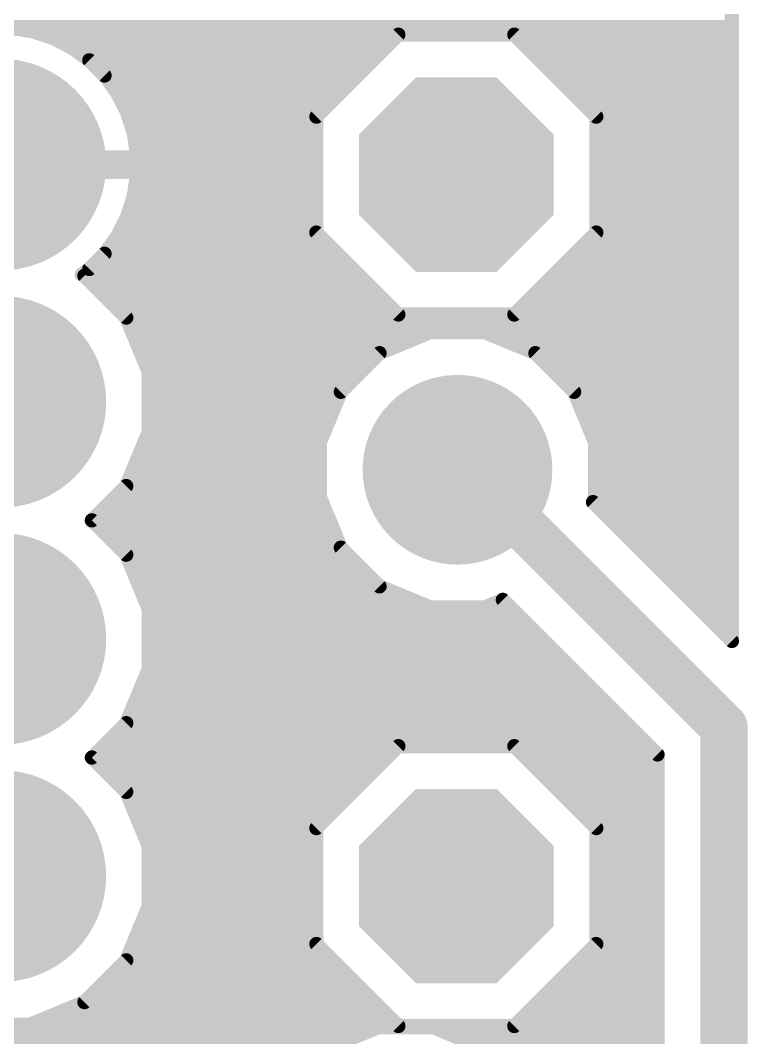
# Model space of a CAD drawing. Extents: x 1.5 to 61.1, y 27.7 to 80.1.
# Drawn here: x 8.97 to 16.76, y 45.26 to 56.16 of the extents above; entities that cross this region are included whole.
import ezdxf

# ---------------------------------------------------------------- set-up
doc = ezdxf.new("R2010")
doc.units = 0
for name, color, linetype in [('1', 12, 'CONTINUOUS'), ('17', 110, 'CONTINUOUS'), ('18', 110, 'CONTINUOUS')]:
    doc.layers.add(name, color=color, linetype=linetype)

# ---------------------------------------------------------------- blocks, each defined once
blk = doc.blocks.new('OCTAGONP')
at = {"const_width": 0.5}
blk.add_lwpolyline([(-0.25, -0.1036), (-0.25, 0.1036), (-0.1036, 0.25), (0.1036, 0.25), (0.25, 0.1036), (0.25, -0.1036), (0.1036, -0.25), (-0.1036, -0.25), (-0.25, -0.1036), (-0.25, 0.1036)], dxfattribs=at)
blk = doc.blocks.new('LONGP100')
at = {"const_width": 1}
blk.add_lwpolyline([(-0.5, 0), (0.5, 0)], dxfattribs=at)
at = {"const_width": 0.5}
for points in [[(-0.5, 0.25, 1), (-0.5, -0.25)], [(0.5, -0.25, 1), (0.5, 0.25)]]:
    blk.add_lwpolyline(points, format="xyb", dxfattribs=at)
blk = doc.blocks.new('ROUNDV')
at = {"const_width": 0.5}
blk.add_lwpolyline([(0, -0.25, 1), (0, 0.25, 1), (0, -0.25)], format="xyb", dxfattribs=at)

msp = doc.modelspace()

# ---------------------------------------------------------------- linework, layer by layer
at = {"layer": '1'}
for points, const_width in [([(16.5895, 64.0518), (16.5895, 49.5084)], 0.1524), ([(2.5984, 56.0832), (16.5895, 56.0832)], 0.1524), ([(9.0981, 56.0391), (8.8703, 56.0752)], 0.1524), ([(9.3174, 55.9679), (9.0981, 56.0391)], 0.1524), ([(9.5229, 55.8632), (9.3174, 55.9679)], 0.1524), ([(9.3902, 55.9308), (12.9474, 55.9308)], 0.1524), ([(13.0186, 56.0019), (12.1407, 55.1241)], 0.1524), ([(14.26, 56.0019), (13.0186, 56.0019)], 0.1524), ([(15.1379, 55.1241), (14.26, 56.0019)], 0.1524), ([(14.3311, 55.9308), (16.5895, 55.9308)], 0.1524), ([(9.7095, 55.7276), (9.5229, 55.8632)], 0.1524), ([(9.6396, 55.7784), (12.795, 55.7784)], 0.1524), ([(9.8726, 55.5645), (9.7095, 55.7276)], 0.1524), ([(14.4835, 55.7784), (16.5895, 55.7784)], 0.1524), ([(9.8111, 55.626), (12.6426, 55.626)], 0.1524), ([(14.6359, 55.626), (16.5895, 55.626)], 0.1524), ([(10.0082, 55.3779), (9.8726, 55.5645)], 0.1524), ([(9.9386, 55.4736), (12.4902, 55.4736)], 0.1524), ([(14.7883, 55.4736), (16.5895, 55.4736)], 0.1524), ([(10.1128, 55.1724), (10.0082, 55.3779)], 0.1524), ([(10.0371, 55.3212), (12.3378, 55.3212)], 0.1524), ([(14.9407, 55.3212), (16.5895, 55.3212)], 0.1524), ([(10.1841, 54.9531), (10.1128, 55.1724)], 0.1524), ([(10.114, 55.1688), (12.1854, 55.1688)], 0.1524), ([(15.0931, 55.1688), (16.5895, 55.1688)], 0.1524), ([(12.1407, 55.1241), (12.1407, 53.8826)], 0.1524), ([(15.1379, 53.8826), (15.1379, 55.1241)], 0.1524), ([(10.1636, 55.0164), (12.1407, 55.0164)], 0.1524), ([(10.2202, 54.7253), (10.1841, 54.9531)], 0.1524), ([(15.1379, 55.0164), (16.5895, 55.0164)], 0.1524), ([(10.1982, 54.864), (12.1407, 54.864)], 0.1524), ([(15.1379, 54.864), (16.5895, 54.864)], 0.1524), ([(7.6962, 54.6862), (10.2202, 54.6862)], 0.1524), ([(10.2202, 54.6862), (10.2202, 54.7253)], 0.1524), ([(10.2202, 54.7116), (12.1407, 54.7116)], 0.1524), ([(15.1379, 54.7116), (16.5895, 54.7116)], 0.1524), ([(7.6962, 54.5592), (12.1407, 54.5592)], 0.1524), ([(10.2202, 54.5338), (7.6962, 54.5338)], 0.1524), ([(10.2202, 54.4947), (10.2202, 54.5338)], 0.1524), ([(15.1379, 54.5592), (16.5895, 54.5592)], 0.1524), ([(10.1841, 54.2669), (10.2202, 54.4947)], 0.1524), ([(10.2063, 54.4068), (12.1407, 54.4068)], 0.1524), ([(15.1379, 54.4068), (16.5895, 54.4068)], 0.1524), ([(10.1128, 54.0476), (10.1841, 54.2669)], 0.1524), ([(10.1801, 54.2544), (12.1407, 54.2544)], 0.1524), ([(15.1379, 54.2544), (16.5895, 54.2544)], 0.1524), ([(10.1305, 54.102), (12.1407, 54.102)], 0.1524), ([(15.1379, 54.102), (16.5895, 54.102)], 0.1524), ([(10.0082, 53.8421), (10.1128, 54.0476)], 0.1524), ([(10.0629, 53.9496), (12.1407, 53.9496)], 0.1524), ([(12.1407, 53.8826), (13.0186, 53.0047)], 0.1524), ([(14.26, 53.0047), (15.1379, 53.8826)], 0.1524), ([(15.1379, 53.9496), (16.5895, 53.9496)], 0.1524), ([(9.8726, 53.6555), (10.0082, 53.8421)], 0.1524), ([(9.9756, 53.7972), (12.2261, 53.7972)], 0.1524), ([(15.0525, 53.7972), (16.5895, 53.7972)], 0.1524), ([(9.7095, 53.4924), (9.8726, 53.6555)], 0.1524), ([(9.8619, 53.6448), (12.3785, 53.6448)], 0.1524), ([(14.9001, 53.6448), (16.5895, 53.6448)], 0.1524), ([(9.6268, 53.4323), (9.7095, 53.4924)], 0.1524), ([(9.6569, 53.4198), (9.6268, 53.4323)], 0.1524), ([(9.7095, 53.4924), (12.5309, 53.4924)], 0.1524), ([(14.7477, 53.4924), (16.5895, 53.4924)], 0.1524), ([(10.1048, 52.9719), (9.6569, 53.4198)], 0.1524), ([(9.7367, 53.34), (12.6833, 53.34)], 0.1524), ([(14.5953, 53.34), (16.5895, 53.34)], 0.1524), ([(9.8891, 53.1876), (12.8357, 53.1876)], 0.1524), ([(14.4429, 53.1876), (16.5895, 53.1876)], 0.1524), ([(10.0415, 53.0352), (12.9881, 53.0352)], 0.1524), ([(13.0186, 53.0047), (14.26, 53.0047)], 0.1524), ([(14.2905, 53.0352), (16.5895, 53.0352)], 0.1524), ([(10.3472, 52.3867), (10.1048, 52.9719)], 0.1524), ([(10.1417, 52.8828), (16.5895, 52.8828)], 0.1524), ([(13.3584, 52.8152), (12.817, 52.591)], 0.1524), ([(13.9445, 52.8152), (13.3584, 52.8152)], 0.1524), ([(14.486, 52.591), (13.9445, 52.8152)], 0.1524), ([(10.2048, 52.7304), (13.1536, 52.7304)], 0.1524), ([(14.1493, 52.7304), (16.5895, 52.7304)], 0.1524), ([(10.268, 52.578), (12.804, 52.578)], 0.1524), ([(12.817, 52.591), (12.4026, 52.1765)], 0.1524), ([(14.9004, 52.1765), (14.486, 52.591)], 0.1524), ([(14.4989, 52.578), (16.5895, 52.578)], 0.1524), ([(10.3311, 52.4256), (12.6516, 52.4256)], 0.1524), ([(10.3472, 51.7533), (10.3472, 52.3867)], 0.1524), ([(14.6513, 52.4256), (16.5895, 52.4256)], 0.1524), ([(10.3472, 52.2732), (12.4992, 52.2732)], 0.1524), ([(14.8037, 52.2732), (16.5895, 52.2732)], 0.1524), ([(10.3472, 52.1208), (12.3795, 52.1208)], 0.1524), ([(12.4026, 52.1765), (12.1783, 51.6351)], 0.1524), ([(15.1247, 51.6351), (14.9004, 52.1765)], 0.1524), ([(14.9235, 52.1208), (16.5895, 52.1208)], 0.1524), ([(10.3472, 51.9684), (12.3164, 51.9684)], 0.1524), ([(14.9866, 51.9684), (16.5895, 51.9684)], 0.1524), ([(10.3472, 51.816), (12.2532, 51.816)], 0.1524), ([(15.0497, 51.816), (16.5895, 51.816)], 0.1524), ([(10.1048, 51.1681), (10.3472, 51.7533)], 0.1524), ([(10.31, 51.6636), (12.1901, 51.6636)], 0.1524), ([(12.1783, 51.6351), (12.1783, 51.049)], 0.1524), ([(15.1129, 51.6636), (16.5895, 51.6636)], 0.1524), ([(15.1247, 51.049), (15.1247, 51.6351)], 0.1524), ([(10.2469, 51.5112), (12.1783, 51.5112)], 0.1524), ([(13.8133, 51.342), (13.6515, 51.342)], 0.508), ([(13.8781, 51.2773), (13.8133, 51.342)], 0.508), ([(15.1247, 51.5112), (16.5895, 51.5112)], 0.1524), ([(10.1838, 51.3588), (12.1783, 51.3588)], 0.1524), ([(13.8781, 51.2141), (13.8781, 51.2773)], 0.508), ([(16.5044, 48.5877), (13.8781, 51.2141)], 0.508), ([(15.1247, 51.3588), (16.5895, 51.3588)], 0.1524), ([(9.7367, 50.8), (10.1048, 51.1681)], 0.1524), ([(10.1207, 51.2064), (12.1783, 51.2064)], 0.1524), ([(15.1247, 51.2064), (16.5895, 51.2064)], 0.1524), ([(9.9907, 51.054), (12.1783, 51.054)], 0.1524), ([(12.1783, 51.049), (12.4026, 50.5075)], 0.1524), ([(15.1025, 50.9954), (15.1247, 51.049)], 0.1524), ([(15.1247, 51.054), (16.5895, 51.054)], 0.1524), ([(16.5895, 49.5084), (15.1025, 50.9954)], 0.1524), ([(9.8383, 50.9016), (12.2393, 50.9016)], 0.1524), ([(15.1963, 50.9016), (16.5895, 50.9016)], 0.1524), ([(10.1048, 50.4319), (9.7367, 50.8)], 0.1524), ([(9.7875, 50.7492), (12.3025, 50.7492)], 0.1524), ([(15.3487, 50.7492), (16.5895, 50.7492)], 0.1524), ([(9.9399, 50.5968), (12.3656, 50.5968)], 0.1524), ([(15.5011, 50.5968), (16.5895, 50.5968)], 0.1524), ([(12.4026, 50.5075), (12.817, 50.0931)], 0.1524), ([(10.0923, 50.4444), (12.4657, 50.4444)], 0.1524), ([(10.3472, 49.8467), (10.1048, 50.4319)], 0.1524), ([(15.6535, 50.4444), (16.5895, 50.4444)], 0.1524), ([(10.1628, 50.292), (12.6181, 50.292)], 0.1524), ([(15.8059, 50.292), (16.5895, 50.292)], 0.1524), ([(10.2259, 50.1396), (12.7705, 50.1396)], 0.1524), ([(12.817, 50.0931), (13.3584, 49.8688)], 0.1524), ([(15.9583, 50.1396), (16.5895, 50.1396)], 0.1524), ([(10.289, 49.9872), (13.0727, 49.9872)], 0.1524), ([(13.9445, 49.8688), (14.1375, 49.9488)], 0.1524), ([(14.1375, 49.9488), (15.7932, 48.2931)], 0.1524), ([(16.1107, 49.9872), (16.5895, 49.9872)], 0.1524), ([(10.3472, 49.2133), (10.3472, 49.8467)], 0.1524), ([(10.3472, 49.8348), (14.2515, 49.8348)], 0.1524), ([(13.3584, 49.8688), (13.9445, 49.8688)], 0.1524), ([(16.2631, 49.8348), (16.5895, 49.8348)], 0.1524), ([(10.3472, 49.6824), (14.4039, 49.6824)], 0.1524), ([(16.4155, 49.6824), (16.5895, 49.6824)], 0.1524), ([(10.3472, 49.53), (14.5563, 49.53)], 0.1524), ([(16.5679, 49.53), (16.5895, 49.53)], 0.1524), ([(10.3472, 49.3776), (14.7087, 49.3776)], 0.1524), ([(10.1048, 48.6281), (10.3472, 49.2133)], 0.1524), ([(10.3472, 49.2252), (14.8611, 49.2252)], 0.1524), ([(10.289, 49.0728), (15.0135, 49.0728)], 0.1524), ([(10.2259, 48.9204), (15.1659, 48.9204)], 0.1524), ([(10.1628, 48.768), (15.3183, 48.768)], 0.1524), ([(16.5044, 42.8304), (16.5044, 48.5877)], 0.508), ([(9.7367, 48.26), (10.1048, 48.6281)], 0.1524), ([(10.0923, 48.6156), (15.4707, 48.6156)], 0.1524), ([(9.9399, 48.4632), (15.6231, 48.4632)], 0.1524), ([(9.7875, 48.3108), (12.9474, 48.3108)], 0.1524), ([(13.0186, 48.3819), (12.1407, 47.5041)], 0.1524), ([(14.26, 48.3819), (13.0186, 48.3819)], 0.1524), ([(15.1379, 47.5041), (14.26, 48.3819)], 0.1524), ([(14.3311, 48.3108), (15.7755, 48.3108)], 0.1524), ([(10.1048, 47.8919), (9.7367, 48.26)], 0.1524), ([(15.7932, 48.2931), (15.7932, 42.6889)], 0.1524), ([(9.8383, 48.1584), (12.795, 48.1584)], 0.1524), ([(14.4835, 48.1584), (15.7932, 48.1584)], 0.1524), ([(9.9907, 48.006), (12.6426, 48.006)], 0.1524), ([(14.6359, 48.006), (15.7932, 48.006)], 0.1524), ([(10.3472, 47.3067), (10.1048, 47.8919)], 0.1524), ([(10.1207, 47.8536), (12.4902, 47.8536)], 0.1524), ([(14.7883, 47.8536), (15.7932, 47.8536)], 0.1524), ([(10.1838, 47.7012), (12.3378, 47.7012)], 0.1524), ([(14.9407, 47.7012), (15.7932, 47.7012)], 0.1524), ([(10.2469, 47.5488), (12.1854, 47.5488)], 0.1524), ([(15.0931, 47.5488), (15.7932, 47.5488)], 0.1524), ([(12.1407, 47.5041), (12.1407, 46.2626)], 0.1524), ([(15.1379, 46.2626), (15.1379, 47.5041)], 0.1524), ([(10.31, 47.3964), (12.1407, 47.3964)], 0.1524), ([(15.1379, 47.3964), (15.7932, 47.3964)], 0.1524), ([(10.3472, 46.6733), (10.3472, 47.3067)], 0.1524), ([(10.3472, 47.244), (12.1407, 47.244)], 0.1524), ([(15.1379, 47.244), (15.7932, 47.244)], 0.1524), ([(10.3472, 47.0916), (12.1407, 47.0916)], 0.1524), ([(15.1379, 47.0916), (15.7932, 47.0916)], 0.1524), ([(10.3472, 46.9392), (12.1407, 46.9392)], 0.1524), ([(15.1379, 46.9392), (15.7932, 46.9392)], 0.1524), ([(10.3472, 46.7868), (12.1407, 46.7868)], 0.1524), ([(15.1379, 46.7868), (15.7932, 46.7868)], 0.1524), ([(10.1048, 46.0881), (10.3472, 46.6733)], 0.1524), ([(10.3311, 46.6344), (12.1407, 46.6344)], 0.1524), ([(15.1379, 46.6344), (15.7932, 46.6344)], 0.1524), ([(10.268, 46.482), (12.1407, 46.482)], 0.1524), ([(15.1379, 46.482), (15.7932, 46.482)], 0.1524), ([(10.2048, 46.3296), (12.1407, 46.3296)], 0.1524), ([(12.1407, 46.2626), (13.0186, 45.3847)], 0.1524), ([(14.26, 45.3847), (15.1379, 46.2626)], 0.1524), ([(15.1379, 46.3296), (15.7932, 46.3296)], 0.1524), ([(10.1417, 46.1772), (12.2261, 46.1772)], 0.1524), ([(15.0525, 46.1772), (15.7932, 46.1772)], 0.1524), ([(9.6569, 45.6402), (10.1048, 46.0881)], 0.1524), ([(10.0415, 46.0248), (12.3785, 46.0248)], 0.1524), ([(14.9001, 46.0248), (15.7932, 46.0248)], 0.1524), ([(9.8891, 45.8724), (12.5309, 45.8724)], 0.1524), ([(14.7477, 45.8724), (15.7932, 45.8724)], 0.1524), ([(9.7367, 45.72), (12.6833, 45.72)], 0.1524), ([(14.5953, 45.72), (15.7932, 45.72)], 0.1524), ([(9.0717, 45.3978), (9.6569, 45.6402)], 0.1524), ([(9.4816, 45.5676), (12.8357, 45.5676)], 0.1524), ([(14.4429, 45.5676), (15.7932, 45.5676)], 0.1524), ([(6.1683, 45.3978), (9.0717, 45.3978)], 0.1524), ([(9.1137, 45.4152), (12.9881, 45.4152)], 0.1524), ([(12.8037, 45.372), (12.2622, 45.1477)], 0.1524), ([(13.3898, 45.372), (12.8037, 45.372)], 0.1524), ([(13.0186, 45.3847), (14.26, 45.3847)], 0.1524), ([(13.9312, 45.1477), (13.3898, 45.372)], 0.1524), ([(14.2905, 45.4152), (15.7932, 45.4152)], 0.1524), ([(2.6123, 45.2628), (12.54, 45.2628)], 0.1524), ([(13.6535, 45.2628), (15.7932, 45.2628)], 0.1524)]:
    msp.add_lwpolyline(points, dxfattribs=dict(at, const_width=const_width))
for points, const_width in [([(9.1099, 56.0754, 1), (9.0863, 56.0029)], 0.0762), ([(9.0921, 56.0015, 1), (9.1041, 56.0767)], 0.0762), ([(16.5895, 56.0451, 1), (16.5895, 56.1213)], 0.0762), ([(9.3347, 56.0018, 1), (9.3001, 55.9339)], 0.0762), ([(9.3057, 55.9316, 1), (9.3292, 56.0041)], 0.0762), ([(9.3902, 55.9689, 1), (9.3902, 55.8927)], 0.0762), ([(12.9474, 55.8927, 1), (12.9474, 55.9689)], 0.0762), ([(13.0186, 56.04, 1), (13.0186, 55.9638)], 0.0762), ([(13.0455, 55.975, 1), (12.9916, 56.0289)], 0.0762), ([(14.287, 56.0289, 1), (14.2331, 55.975)], 0.0762), ([(14.26, 55.9638, 1), (14.26, 56.04)], 0.0762), ([(14.3311, 55.9689, 1), (14.3311, 55.8927)], 0.0762), ([(16.5895, 55.8927, 1), (16.5895, 55.9689)], 0.0762), ([(9.5453, 55.894, 1), (9.5005, 55.8323)], 0.0762), ([(9.5056, 55.8292, 1), (9.5402, 55.8971)], 0.0762), ([(9.6396, 55.8165, 1), (9.6396, 55.7403)], 0.0762), ([(9.7365, 55.7545, 1), (9.6826, 55.7006)], 0.0762), ([(9.6871, 55.6968, 1), (9.7319, 55.7584)], 0.0762), ([(12.795, 55.7403, 1), (12.795, 55.8165)], 0.0762), ([(14.4835, 55.8165, 1), (14.4835, 55.7403)], 0.0762), ([(16.5895, 55.7403, 1), (16.5895, 55.8165)], 0.0762), ([(9.8111, 55.6641, 1), (9.8111, 55.5879)], 0.0762), ([(12.6426, 55.5879, 1), (12.6426, 55.6641)], 0.0762), ([(14.6359, 55.6641, 1), (14.6359, 55.5879)], 0.0762), ([(16.5895, 55.5879, 1), (16.5895, 55.6641)], 0.0762), ([(9.9034, 55.5869, 1), (9.8418, 55.5421)], 0.0762), ([(9.8456, 55.5376, 1), (9.8995, 55.5915)], 0.0762), ([(9.9386, 55.5117, 1), (9.9386, 55.4355)], 0.0762), ([(12.4902, 55.4355, 1), (12.4902, 55.5117)], 0.0762), ([(14.7883, 55.5117, 1), (14.7883, 55.4355)], 0.0762), ([(16.5895, 55.4355, 1), (16.5895, 55.5117)], 0.0762), ([(10.0421, 55.3952, 1), (9.9742, 55.3606)], 0.0762), ([(9.9773, 55.3555, 1), (10.039, 55.4003)], 0.0762), ([(10.0371, 55.3593, 1), (10.0371, 55.2831)], 0.0762), ([(12.3378, 55.2831, 1), (12.3378, 55.3593)], 0.0762), ([(14.9407, 55.3593, 1), (14.9407, 55.2831)], 0.0762), ([(16.5895, 55.2831, 1), (16.5895, 55.3593)], 0.0762), ([(10.1491, 55.1842, 1), (10.0766, 55.1607)], 0.0762), ([(10.114, 55.2069, 1), (10.114, 55.1307)], 0.0762), ([(12.1854, 55.1307, 1), (12.1854, 55.2069)], 0.0762), ([(15.0931, 55.2069, 1), (15.0931, 55.1307)], 0.0762), ([(16.5895, 55.1307, 1), (16.5895, 55.2069)], 0.0762), ([(10.0789, 55.1551, 1), (10.1468, 55.1897)], 0.0762), ([(12.1788, 55.1241, 1), (12.1026, 55.1241)], 0.0762), ([(12.1138, 55.151, 1), (12.1676, 55.0971)], 0.0762), ([(15.176, 55.1241, 1), (15.0998, 55.1241)], 0.0762), ([(15.1109, 55.0971, 1), (15.1648, 55.151)], 0.0762), ([(10.1636, 55.0545, 1), (10.1636, 54.9783)], 0.0762), ([(10.2217, 54.9591, 1), (10.1465, 54.9471)], 0.0762), ([(12.1407, 54.9783, 1), (12.1407, 55.0545)], 0.0762), ([(15.1379, 55.0545, 1), (15.1379, 54.9783)], 0.0762), ([(16.5895, 54.9783, 1), (16.5895, 55.0545)], 0.0762), ([(10.1479, 54.9413, 1), (10.2204, 54.9649)], 0.0762), ([(10.1982, 54.9021, 1), (10.1982, 54.8259)], 0.0762), ([(12.1407, 54.8259, 1), (12.1407, 54.9021)], 0.0762), ([(15.1379, 54.9021, 1), (15.1379, 54.8259)], 0.0762), ([(16.5895, 54.8259, 1), (16.5895, 54.9021)], 0.0762), ([(10.2583, 54.7253, 1), (10.1821, 54.7253)], 0.0762), ([(10.2202, 54.7497, 1), (10.2202, 54.6735)], 0.0762), ([(10.1821, 54.6862, 1), (10.2583, 54.6862)], 0.0762), ([(10.1826, 54.7194, 1), (10.2578, 54.7313)], 0.0762), ([(10.2202, 54.6481, 1), (10.2202, 54.7243)], 0.0762), ([(12.1407, 54.6735, 1), (12.1407, 54.7497)], 0.0762), ([(15.1379, 54.7497, 1), (15.1379, 54.6735)], 0.0762), ([(16.5895, 54.6735, 1), (16.5895, 54.7497)], 0.0762), ([(10.2583, 54.5338, 1), (10.1821, 54.5338)], 0.0762), ([(10.2202, 54.4957, 1), (10.2202, 54.5719)], 0.0762), ([(12.1407, 54.5211, 1), (12.1407, 54.5973)], 0.0762), ([(15.1379, 54.5973, 1), (15.1379, 54.5211)], 0.0762), ([(16.5895, 54.5211, 1), (16.5895, 54.5973)], 0.0762), ([(10.2063, 54.4449, 1), (10.2063, 54.3687)], 0.0762), ([(10.1821, 54.4947, 1), (10.2583, 54.4947)], 0.0762), ([(10.2578, 54.4887, 1), (10.1826, 54.5006)], 0.0762), ([(12.1407, 54.3687, 1), (12.1407, 54.4449)], 0.0762), ([(15.1379, 54.4449, 1), (15.1379, 54.3687)], 0.0762), ([(16.5895, 54.3687, 1), (16.5895, 54.4449)], 0.0762), ([(10.1801, 54.2925, 1), (10.1801, 54.2163)], 0.0762), ([(10.1465, 54.2729, 1), (10.2217, 54.2609)], 0.0762), ([(10.2204, 54.2551, 1), (10.1479, 54.2787)], 0.0762), ([(12.1407, 54.2163, 1), (12.1407, 54.2925)], 0.0762), ([(15.1379, 54.2925, 1), (15.1379, 54.2163)], 0.0762), ([(16.5895, 54.2163, 1), (16.5895, 54.2925)], 0.0762), ([(10.1305, 54.1401, 1), (10.1305, 54.0639)], 0.0762), ([(12.1407, 54.0639, 1), (12.1407, 54.1401)], 0.0762), ([(15.1379, 54.1401, 1), (15.1379, 54.0639)], 0.0762), ([(16.5895, 54.0639, 1), (16.5895, 54.1401)], 0.0762), ([(10.0766, 54.0593, 1), (10.1491, 54.0358)], 0.0762), ([(10.1468, 54.0303, 1), (10.0789, 54.0649)], 0.0762), ([(10.0629, 53.9877, 1), (10.0629, 53.9115)], 0.0762), ([(12.1676, 53.9095, 1), (12.1138, 53.8556)], 0.0762), ([(12.1407, 53.9115, 1), (12.1407, 53.9877)], 0.0762), ([(15.1379, 53.9877, 1), (15.1379, 53.9115)], 0.0762), ([(15.1648, 53.8556, 1), (15.1109, 53.9095)], 0.0762), ([(16.5895, 53.9115, 1), (16.5895, 53.9877)], 0.0762), ([(9.9756, 53.8353, 1), (9.9756, 53.7591)], 0.0762), ([(9.9742, 53.8594, 1), (10.0421, 53.8248)], 0.0762), ([(10.039, 53.8197, 1), (9.9773, 53.8645)], 0.0762), ([(12.1026, 53.8826, 1), (12.1788, 53.8826)], 0.0762), ([(12.2261, 53.7591, 1), (12.2261, 53.8353)], 0.0762), ([(15.0525, 53.8353, 1), (15.0525, 53.7591)], 0.0762), ([(15.0998, 53.8826, 1), (15.176, 53.8826)], 0.0762), ([(16.5895, 53.7591, 1), (16.5895, 53.8353)], 0.0762), ([(9.8619, 53.6829, 1), (9.8619, 53.6067)], 0.0762), ([(9.8418, 53.6779, 1), (9.9034, 53.6331)], 0.0762), ([(9.8995, 53.6285, 1), (9.8456, 53.6824)], 0.0762), ([(12.3785, 53.6067, 1), (12.3785, 53.6829)], 0.0762), ([(14.9001, 53.6829, 1), (14.9001, 53.6067)], 0.0762), ([(16.5895, 53.6067, 1), (16.5895, 53.6829)], 0.0762), ([(9.6413, 53.4675, 1), (9.6122, 53.3971)], 0.0762), ([(9.6044, 53.4631, 1), (9.6492, 53.4015)], 0.0762), ([(9.7095, 53.5305, 1), (9.7095, 53.4543)], 0.0762), ([(9.6826, 53.5193, 1), (9.7365, 53.4655)], 0.0762), ([(9.7319, 53.4616, 1), (9.6871, 53.5232)], 0.0762), ([(12.5309, 53.4543, 1), (12.5309, 53.5305)], 0.0762), ([(14.7477, 53.5305, 1), (14.7477, 53.4543)], 0.0762), ([(16.5895, 53.4543, 1), (16.5895, 53.5305)], 0.0762), ([(9.6838, 53.4467, 1), (9.63, 53.3929)], 0.0762), ([(9.6423, 53.3846, 1), (9.6715, 53.455)], 0.0762), ([(9.7367, 53.3781, 1), (9.7367, 53.3019)], 0.0762), ([(12.6833, 53.3019, 1), (12.6833, 53.3781)], 0.0762), ([(14.5953, 53.3781, 1), (14.5953, 53.3019)], 0.0762), ([(16.5895, 53.3019, 1), (16.5895, 53.3781)], 0.0762), ([(9.8891, 53.2257, 1), (9.8891, 53.1495)], 0.0762), ([(12.8357, 53.1495, 1), (12.8357, 53.2257)], 0.0762), ([(14.4429, 53.2257, 1), (14.4429, 53.1495)], 0.0762), ([(16.5895, 53.1495, 1), (16.5895, 53.2257)], 0.0762), ([(10.0415, 53.0733, 1), (10.0415, 52.9971)], 0.0762), ([(13.0186, 53.0428, 1), (13.0186, 52.9666)], 0.0762), ([(12.9881, 52.9971, 1), (12.9881, 53.0733)], 0.0762), ([(12.9916, 52.9778, 1), (13.0455, 53.0317)], 0.0762), ([(14.2331, 53.0317, 1), (14.287, 52.9778)], 0.0762), ([(14.2905, 53.0733, 1), (14.2905, 52.9971)], 0.0762), ([(14.26, 52.9666, 1), (14.26, 53.0428)], 0.0762), ([(16.5895, 52.9971, 1), (16.5895, 53.0733)], 0.0762), ([(10.14, 52.9865, 1), (10.0696, 52.9573)], 0.0762), ([(10.0779, 52.945, 1), (10.1317, 52.9988)], 0.0762), ([(10.1417, 52.9209, 1), (10.1417, 52.8447)], 0.0762), ([(16.5895, 52.8447, 1), (16.5895, 52.9209)], 0.0762), ([(13.3584, 52.8533, 1), (13.3584, 52.7771)], 0.0762), ([(13.373, 52.78, 1), (13.3439, 52.8504)], 0.0762), ([(13.9591, 52.8504, 1), (13.9299, 52.78)], 0.0762), ([(13.9445, 52.7771, 1), (13.9445, 52.8533)], 0.0762), ([(10.2048, 52.7685, 1), (10.2048, 52.6923)], 0.0762), ([(13.1536, 52.6923, 1), (13.1536, 52.7685)], 0.0762), ([(14.1493, 52.7685, 1), (14.1493, 52.6923)], 0.0762), ([(16.5895, 52.6923, 1), (16.5895, 52.7685)], 0.0762), ([(10.268, 52.6161, 1), (10.268, 52.5399)], 0.0762), ([(12.8024, 52.6262, 1), (12.8316, 52.5558)], 0.0762), ([(12.8439, 52.564, 1), (12.79, 52.6179)], 0.0762), ([(12.804, 52.5399, 1), (12.804, 52.6161)], 0.0762), ([(14.5129, 52.6179, 1), (14.459, 52.564)], 0.0762), ([(14.4989, 52.6161, 1), (14.4989, 52.5399)], 0.0762), ([(14.4714, 52.5558, 1), (14.5006, 52.6262)], 0.0762), ([(16.5895, 52.5399, 1), (16.5895, 52.6161)], 0.0762), ([(10.3311, 52.4637, 1), (10.3311, 52.3875)], 0.0762), ([(10.3853, 52.3867, 1), (10.3091, 52.3867)], 0.0762), ([(10.312, 52.3721, 1), (10.3824, 52.4013)], 0.0762), ([(12.6516, 52.3875, 1), (12.6516, 52.4637)], 0.0762), ([(14.6513, 52.4637, 1), (14.6513, 52.3875)], 0.0762), ([(16.5895, 52.3875, 1), (16.5895, 52.4637)], 0.0762), ([(10.3472, 52.3113, 1), (10.3472, 52.2351)], 0.0762), ([(12.4992, 52.2351, 1), (12.4992, 52.3113)], 0.0762), ([(14.8037, 52.3113, 1), (14.8037, 52.2351)], 0.0762), ([(16.5895, 52.2351, 1), (16.5895, 52.3113)], 0.0762), ([(10.3472, 52.1589, 1), (10.3472, 52.0827)], 0.0762), ([(12.3756, 52.2035, 1), (12.4295, 52.1496)], 0.0762), ([(12.4378, 52.162, 1), (12.3674, 52.1911)], 0.0762), ([(12.3795, 52.0827, 1), (12.3795, 52.1589)], 0.0762), ([(14.9356, 52.1911, 1), (14.8652, 52.162)], 0.0762), ([(14.8735, 52.1496, 1), (14.9273, 52.2035)], 0.0762), ([(14.9235, 52.1589, 1), (14.9235, 52.0827)], 0.0762), ([(16.5895, 52.0827, 1), (16.5895, 52.1589)], 0.0762), ([(10.3472, 52.0065, 1), (10.3472, 51.9303)], 0.0762), ([(12.3164, 51.9303, 1), (12.3164, 52.0065)], 0.0762), ([(14.9866, 52.0065, 1), (14.9866, 51.9303)], 0.0762), ([(16.5895, 51.9303, 1), (16.5895, 52.0065)], 0.0762), ([(10.3472, 51.8541, 1), (10.3472, 51.7779)], 0.0762), ([(12.2532, 51.7779, 1), (12.2532, 51.8541)], 0.0762), ([(15.0497, 51.8541, 1), (15.0497, 51.7779)], 0.0762), ([(16.5895, 51.7779, 1), (16.5895, 51.8541)], 0.0762), ([(10.3091, 51.7533, 1), (10.3853, 51.7533)], 0.0762), ([(10.3824, 51.7387, 1), (10.312, 51.7679)], 0.0762), ([(10.31, 51.7017, 1), (10.31, 51.6255)], 0.0762), ([(12.2164, 51.6351, 1), (12.1402, 51.6351)], 0.0762), ([(12.1431, 51.6497, 1), (12.2135, 51.6205)], 0.0762), ([(12.1901, 51.6255, 1), (12.1901, 51.7017)], 0.0762), ([(15.1129, 51.7017, 1), (15.1129, 51.6255)], 0.0762), ([(15.1628, 51.6351, 1), (15.0866, 51.6351)], 0.0762), ([(15.0895, 51.6205, 1), (15.1599, 51.6497)], 0.0762), ([(16.5895, 51.6255, 1), (16.5895, 51.7017)], 0.0762), ([(10.2469, 51.5493, 1), (10.2469, 51.4731)], 0.0762), ([(12.1783, 51.4731, 1), (12.1783, 51.5493)], 0.0762), ([(13.6515, 51.469, 1), (13.6515, 51.215)], 0.254), ([(13.9031, 51.4318, 1), (13.7235, 51.2522)], 0.254), ([(13.8133, 51.215, 1), (13.8133, 51.469)], 0.254), ([(15.1247, 51.5493, 1), (15.1247, 51.4731)], 0.0762), ([(16.5895, 51.4731, 1), (16.5895, 51.5493)], 0.0762), ([(10.1838, 51.3969, 1), (10.1838, 51.3207)], 0.0762), ([(12.1783, 51.3207, 1), (12.1783, 51.3969)], 0.0762), ([(14.0051, 51.2773, 1), (13.7511, 51.2773)], 0.254), ([(13.9679, 51.3039, 1), (13.7883, 51.1243)], 0.254), ([(13.7883, 51.1875, 1), (13.9679, 51.3671)], 0.254), ([(15.1247, 51.3969, 1), (15.1247, 51.3207)], 0.0762), ([(16.5895, 51.3207, 1), (16.5895, 51.3969)], 0.0762), ([(13.7511, 51.2141, 1), (14.0051, 51.2141)], 0.254), ([(10.0696, 51.1827, 1), (10.14, 51.1535)], 0.0762), ([(10.1317, 51.1411, 1), (10.0779, 51.195)], 0.0762), ([(10.1207, 51.2445, 1), (10.1207, 51.1683)], 0.0762), ([(12.1783, 51.1683, 1), (12.1783, 51.2445)], 0.0762), ([(15.1247, 51.2445, 1), (15.1247, 51.1683)], 0.0762), ([(16.5895, 51.1683, 1), (16.5895, 51.2445)], 0.0762), ([(9.9907, 51.0921, 1), (9.9907, 51.0159)], 0.0762), ([(12.2135, 51.0636, 1), (12.1431, 51.0344)], 0.0762), ([(12.1783, 51.0159, 1), (12.1783, 51.0921)], 0.0762), ([(15.1247, 51.0921, 1), (15.1247, 51.0159)], 0.0762), ([(15.1599, 51.0344, 1), (15.0895, 51.0636)], 0.0762), ([(16.5895, 51.0159, 1), (16.5895, 51.0921)], 0.0762), ([(12.1402, 51.049, 1), (12.2164, 51.049)], 0.0762), ([(15.1294, 51.0224, 1), (15.0755, 50.9685)], 0.0762), ([(15.0673, 51.01, 1), (15.1377, 50.9808)], 0.0762), ([(15.0866, 51.049, 1), (15.1628, 51.049)], 0.0762), ([(9.8383, 50.9397, 1), (9.8383, 50.8635)], 0.0762), ([(12.2393, 50.8635, 1), (12.2393, 50.9397)], 0.0762), ([(15.1963, 50.9397, 1), (15.1963, 50.8635)], 0.0762), ([(16.5895, 50.8635, 1), (16.5895, 50.9397)], 0.0762), ([(9.7636, 50.8269, 1), (9.7098, 50.7731)], 0.0762), ([(9.7098, 50.8269, 1), (9.7636, 50.7731)], 0.0762), ([(9.7875, 50.7873, 1), (9.7875, 50.7111)], 0.0762), ([(12.3025, 50.7111, 1), (12.3025, 50.7873)], 0.0762), ([(15.3487, 50.7873, 1), (15.3487, 50.7111)], 0.0762), ([(16.5895, 50.7111, 1), (16.5895, 50.7873)], 0.0762), ([(9.9399, 50.6349, 1), (9.9399, 50.5587)], 0.0762), ([(12.3656, 50.5587, 1), (12.3656, 50.6349)], 0.0762), ([(15.5011, 50.6349, 1), (15.5011, 50.5587)], 0.0762), ([(16.5895, 50.5587, 1), (16.5895, 50.6349)], 0.0762), ([(12.4295, 50.5345, 1), (12.3756, 50.4806)], 0.0762), ([(12.3674, 50.493, 1), (12.4378, 50.5221)], 0.0762), ([(10.0923, 50.4825, 1), (10.0923, 50.4063)], 0.0762), ([(10.14, 50.4465, 1), (10.0696, 50.4173)], 0.0762), ([(10.0779, 50.405, 1), (10.1317, 50.4588)], 0.0762), ([(12.4657, 50.4063, 1), (12.4657, 50.4825)], 0.0762), ([(15.6535, 50.4825, 1), (15.6535, 50.4063)], 0.0762), ([(16.5895, 50.4063, 1), (16.5895, 50.4825)], 0.0762), ([(10.1628, 50.3301, 1), (10.1628, 50.2539)], 0.0762), ([(12.6181, 50.2539, 1), (12.6181, 50.3301)], 0.0762), ([(15.8059, 50.3301, 1), (15.8059, 50.2539)], 0.0762), ([(16.5895, 50.2539, 1), (16.5895, 50.3301)], 0.0762), ([(10.2259, 50.1777, 1), (10.2259, 50.1015)], 0.0762), ([(12.7705, 50.1015, 1), (12.7705, 50.1777)], 0.0762), ([(12.8316, 50.1283, 1), (12.8024, 50.0579)], 0.0762), ([(12.79, 50.0662, 1), (12.8439, 50.1201)], 0.0762), ([(15.9583, 50.1777, 1), (15.9583, 50.1015)], 0.0762), ([(16.5895, 50.1015, 1), (16.5895, 50.1777)], 0.0762), ([(10.289, 50.0253, 1), (10.289, 49.9491)], 0.0762), ([(13.0727, 49.9491, 1), (13.0727, 50.0253)], 0.0762), ([(14.1645, 49.9757, 1), (14.1106, 49.9218)], 0.0762), ([(14.1521, 49.9136, 1), (14.123, 49.984)], 0.0762), ([(16.1107, 50.0253, 1), (16.1107, 49.9491)], 0.0762), ([(16.5895, 49.9491, 1), (16.5895, 50.0253)], 0.0762), ([(10.3853, 49.8467, 1), (10.3091, 49.8467)], 0.0762), ([(10.3472, 49.8729, 1), (10.3472, 49.7967)], 0.0762), ([(13.3584, 49.9069, 1), (13.3584, 49.8307)], 0.0762), ([(13.3439, 49.8336, 1), (13.373, 49.904)], 0.0762), ([(13.9299, 49.904, 1), (13.9591, 49.8336)], 0.0762), ([(13.9445, 49.8307, 1), (13.9445, 49.9069)], 0.0762), ([(14.2515, 49.7967, 1), (14.2515, 49.8729)], 0.0762), ([(16.2631, 49.8729, 1), (16.2631, 49.7967)], 0.0762), ([(16.5895, 49.7967, 1), (16.5895, 49.8729)], 0.0762), ([(10.312, 49.8321, 1), (10.3824, 49.8613)], 0.0762), ([(10.3472, 49.7205, 1), (10.3472, 49.6443)], 0.0762), ([(14.4039, 49.6443, 1), (14.4039, 49.7205)], 0.0762), ([(16.4155, 49.7205, 1), (16.4155, 49.6443)], 0.0762), ([(16.5895, 49.6443, 1), (16.5895, 49.7205)], 0.0762), ([(10.3472, 49.5681, 1), (10.3472, 49.4919)], 0.0762), ([(14.5563, 49.4919, 1), (14.5563, 49.5681)], 0.0762), ([(16.5679, 49.5681, 1), (16.5679, 49.4919)], 0.0762), ([(16.5895, 49.4919, 1), (16.5895, 49.5681)], 0.0762), ([(16.5514, 49.5084, 1), (16.6276, 49.5084)], 0.0762), ([(16.5626, 49.4815, 1), (16.6164, 49.5353)], 0.0762), ([(10.3472, 49.4157, 1), (10.3472, 49.3395)], 0.0762), ([(14.7087, 49.3395, 1), (14.7087, 49.4157)], 0.0762), ([(10.3472, 49.2633, 1), (10.3472, 49.1871)], 0.0762), ([(10.3091, 49.2133, 1), (10.3853, 49.2133)], 0.0762), ([(10.3824, 49.1987, 1), (10.312, 49.2279)], 0.0762), ([(14.8611, 49.1871, 1), (14.8611, 49.2633)], 0.0762), ([(10.289, 49.1109, 1), (10.289, 49.0347)], 0.0762), ([(15.0135, 49.0347, 1), (15.0135, 49.1109)], 0.0762), ([(10.2259, 48.9585, 1), (10.2259, 48.8823)], 0.0762), ([(15.1659, 48.8823, 1), (15.1659, 48.9585)], 0.0762), ([(10.1628, 48.8061, 1), (10.1628, 48.7299)], 0.0762), ([(15.3183, 48.7299, 1), (15.3183, 48.8061)], 0.0762), ([(16.6314, 48.5877, 1), (16.3774, 48.5877)], 0.254), ([(10.1317, 48.6011, 1), (10.0779, 48.655)], 0.0762), ([(16.4146, 48.4979, 1), (16.5942, 48.6775)], 0.254), ([(10.0923, 48.6537, 1), (10.0923, 48.5775)], 0.0762), ([(10.0696, 48.6427, 1), (10.14, 48.6135)], 0.0762), ([(15.4707, 48.5775, 1), (15.4707, 48.6537)], 0.0762), ([(9.9399, 48.5013, 1), (9.9399, 48.4251)], 0.0762), ([(15.6231, 48.4251, 1), (15.6231, 48.5013)], 0.0762), ([(9.7875, 48.3489, 1), (9.7875, 48.2727)], 0.0762), ([(12.9474, 48.2727, 1), (12.9474, 48.3489)], 0.0762), ([(13.0186, 48.42, 1), (13.0186, 48.3438)], 0.0762), ([(13.0455, 48.355, 1), (12.9916, 48.4089)], 0.0762), ([(14.287, 48.4089, 1), (14.2331, 48.355)], 0.0762), ([(14.26, 48.3438, 1), (14.26, 48.42)], 0.0762), ([(14.3311, 48.3489, 1), (14.3311, 48.2727)], 0.0762), ([(15.7755, 48.2727, 1), (15.7755, 48.3489)], 0.0762), ([(9.7636, 48.2869, 1), (9.7098, 48.2331)], 0.0762), ([(9.7098, 48.2869, 1), (9.7636, 48.2331)], 0.0762), ([(15.8313, 48.2931, 1), (15.7551, 48.2931)], 0.0762), ([(15.7663, 48.2662, 1), (15.8202, 48.3201)], 0.0762), ([(9.8383, 48.1965, 1), (9.8383, 48.1203)], 0.0762), ([(12.795, 48.1203, 1), (12.795, 48.1965)], 0.0762), ([(14.4835, 48.1965, 1), (14.4835, 48.1203)], 0.0762), ([(15.7932, 48.1203, 1), (15.7932, 48.1965)], 0.0762), ([(9.9907, 48.0441, 1), (9.9907, 47.9679)], 0.0762), ([(12.6426, 47.9679, 1), (12.6426, 48.0441)], 0.0762), ([(14.6359, 48.0441, 1), (14.6359, 47.9679)], 0.0762), ([(15.7932, 47.9679, 1), (15.7932, 48.0441)], 0.0762), ([(10.14, 47.9065, 1), (10.0696, 47.8773)], 0.0762), ([(10.0779, 47.865, 1), (10.1317, 47.9188)], 0.0762), ([(10.1207, 47.8917, 1), (10.1207, 47.8155)], 0.0762), ([(12.4902, 47.8155, 1), (12.4902, 47.8917)], 0.0762), ([(14.7883, 47.8917, 1), (14.7883, 47.8155)], 0.0762), ([(15.7932, 47.8155, 1), (15.7932, 47.8917)], 0.0762), ([(10.1838, 47.7393, 1), (10.1838, 47.6631)], 0.0762), ([(12.3378, 47.6631, 1), (12.3378, 47.7393)], 0.0762), ([(14.9407, 47.7393, 1), (14.9407, 47.6631)], 0.0762), ([(15.7932, 47.6631, 1), (15.7932, 47.7393)], 0.0762), ([(10.2469, 47.5869, 1), (10.2469, 47.5107)], 0.0762), ([(12.1854, 47.5107, 1), (12.1854, 47.5869)], 0.0762), ([(15.0931, 47.5869, 1), (15.0931, 47.5107)], 0.0762), ([(15.7932, 47.5107, 1), (15.7932, 47.5869)], 0.0762), ([(12.1788, 47.5041, 1), (12.1026, 47.5041)], 0.0762), ([(12.1138, 47.531, 1), (12.1676, 47.4771)], 0.0762), ([(15.176, 47.5041, 1), (15.0998, 47.5041)], 0.0762), ([(15.1109, 47.4771, 1), (15.1648, 47.531)], 0.0762), ([(10.31, 47.4345, 1), (10.31, 47.3583)], 0.0762), ([(12.1407, 47.3583, 1), (12.1407, 47.4345)], 0.0762), ([(15.1379, 47.4345, 1), (15.1379, 47.3583)], 0.0762), ([(15.7932, 47.3583, 1), (15.7932, 47.4345)], 0.0762), ([(10.3853, 47.3067, 1), (10.3091, 47.3067)], 0.0762), ([(10.3472, 47.2821, 1), (10.3472, 47.2059)], 0.0762), ([(10.312, 47.2921, 1), (10.3824, 47.3213)], 0.0762), ([(12.1407, 47.2059, 1), (12.1407, 47.2821)], 0.0762), ([(15.1379, 47.2821, 1), (15.1379, 47.2059)], 0.0762), ([(15.7932, 47.2059, 1), (15.7932, 47.2821)], 0.0762), ([(10.3472, 47.1297, 1), (10.3472, 47.0535)], 0.0762), ([(12.1407, 47.0535, 1), (12.1407, 47.1297)], 0.0762), ([(15.1379, 47.1297, 1), (15.1379, 47.0535)], 0.0762), ([(15.7932, 47.0535, 1), (15.7932, 47.1297)], 0.0762), ([(10.3472, 46.9773, 1), (10.3472, 46.9011)], 0.0762), ([(12.1407, 46.9011, 1), (12.1407, 46.9773)], 0.0762), ([(15.1379, 46.9773, 1), (15.1379, 46.9011)], 0.0762), ([(15.7932, 46.9011, 1), (15.7932, 46.9773)], 0.0762), ([(10.3472, 46.8249, 1), (10.3472, 46.7487)], 0.0762), ([(12.1407, 46.7487, 1), (12.1407, 46.8249)], 0.0762), ([(15.1379, 46.8249, 1), (15.1379, 46.7487)], 0.0762), ([(15.7932, 46.7487, 1), (15.7932, 46.8249)], 0.0762), ([(10.3824, 46.6587, 1), (10.312, 46.6879)], 0.0762), ([(10.3311, 46.6725, 1), (10.3311, 46.5963)], 0.0762), ([(10.3091, 46.6733, 1), (10.3853, 46.6733)], 0.0762), ([(12.1407, 46.5963, 1), (12.1407, 46.6725)], 0.0762), ([(15.1379, 46.6725, 1), (15.1379, 46.5963)], 0.0762), ([(15.7932, 46.5963, 1), (15.7932, 46.6725)], 0.0762), ([(10.268, 46.5201, 1), (10.268, 46.4439)], 0.0762), ([(12.1407, 46.4439, 1), (12.1407, 46.5201)], 0.0762), ([(15.1379, 46.5201, 1), (15.1379, 46.4439)], 0.0762), ([(15.7932, 46.4439, 1), (15.7932, 46.5201)], 0.0762), ([(10.2048, 46.3677, 1), (10.2048, 46.2915)], 0.0762), ([(12.1676, 46.2895, 1), (12.1138, 46.2356)], 0.0762), ([(12.1407, 46.2915, 1), (12.1407, 46.3677)], 0.0762), ([(15.1379, 46.3677, 1), (15.1379, 46.2915)], 0.0762), ([(15.1648, 46.2356, 1), (15.1109, 46.2895)], 0.0762), ([(15.7932, 46.2915, 1), (15.7932, 46.3677)], 0.0762), ([(10.1417, 46.2153, 1), (10.1417, 46.1391)], 0.0762), ([(12.1026, 46.2626, 1), (12.1788, 46.2626)], 0.0762), ([(12.2261, 46.1391, 1), (12.2261, 46.2153)], 0.0762), ([(15.0525, 46.2153, 1), (15.0525, 46.1391)], 0.0762), ([(15.0998, 46.2626, 1), (15.176, 46.2626)], 0.0762), ([(15.7932, 46.1391, 1), (15.7932, 46.2153)], 0.0762), ([(10.0415, 46.0629, 1), (10.0415, 45.9867)], 0.0762), ([(10.0696, 46.1027, 1), (10.14, 46.0735)], 0.0762), ([(10.1317, 46.0611, 1), (10.0779, 46.115)], 0.0762), ([(12.3785, 45.9867, 1), (12.3785, 46.0629)], 0.0762), ([(14.9001, 46.0629, 1), (14.9001, 45.9867)], 0.0762), ([(15.7932, 45.9867, 1), (15.7932, 46.0629)], 0.0762), ([(9.8891, 45.9105, 1), (9.8891, 45.8343)], 0.0762), ([(12.5309, 45.8343, 1), (12.5309, 45.9105)], 0.0762), ([(14.7477, 45.9105, 1), (14.7477, 45.8343)], 0.0762), ([(15.7932, 45.8343, 1), (15.7932, 45.9105)], 0.0762), ([(9.7367, 45.7581, 1), (9.7367, 45.6819)], 0.0762), ([(12.6833, 45.6819, 1), (12.6833, 45.7581)], 0.0762), ([(14.5953, 45.7581, 1), (14.5953, 45.6819)], 0.0762), ([(15.7932, 45.6819, 1), (15.7932, 45.7581)], 0.0762), ([(9.63, 45.6671, 1), (9.6838, 45.6133)], 0.0762), ([(9.6715, 45.605, 1), (9.6423, 45.6754)], 0.0762), ([(9.4816, 45.6057, 1), (9.4816, 45.5295)], 0.0762), ([(12.8357, 45.5295, 1), (12.8357, 45.6057)], 0.0762), ([(14.4429, 45.6057, 1), (14.4429, 45.5295)], 0.0762), ([(15.7932, 45.5295, 1), (15.7932, 45.6057)], 0.0762), ([(9.0571, 45.433, 1), (9.0863, 45.3626)], 0.0762), ([(9.0717, 45.3597, 1), (9.0717, 45.4359)], 0.0762), ([(9.1137, 45.4533, 1), (9.1137, 45.3771)], 0.0762), ([(12.8037, 45.4101, 1), (12.8037, 45.3339)], 0.0762), ([(12.8183, 45.3368, 1), (12.7891, 45.4072)], 0.0762), ([(13.0186, 45.4228, 1), (13.0186, 45.3466)], 0.0762), ([(12.9881, 45.3771, 1), (12.9881, 45.4533)], 0.0762), ([(12.9916, 45.3578, 1), (13.0455, 45.4117)], 0.0762), ([(13.4044, 45.4072, 1), (13.3752, 45.3368)], 0.0762), ([(13.3898, 45.3339, 1), (13.3898, 45.4101)], 0.0762), ([(14.2331, 45.4117, 1), (14.287, 45.3578)], 0.0762), ([(14.2905, 45.4533, 1), (14.2905, 45.3771)], 0.0762), ([(14.26, 45.3466, 1), (14.26, 45.4228)], 0.0762), ([(15.7932, 45.3771, 1), (15.7932, 45.4533)], 0.0762), ([(12.54, 45.2247, 1), (12.54, 45.3009)], 0.0762), ([(13.6535, 45.3009, 1), (13.6535, 45.2247)], 0.0762), ([(15.7932, 45.2247, 1), (15.7932, 45.3009)], 0.0762)]:
    msp.add_lwpolyline(points, format="xyb", dxfattribs=dict(at, const_width=const_width))

# ---------------------------------------------------------------- block references
at = {"layer": '17'}
for name, p, xscale, yscale, rotation in [('LONGP100', (7.62, 54.61), 2.27, 2.27, 180), ('OCTAGONP', (13.6393, 54.5033), 2.0828, 2.0828, 90), ('LONGP100', (7.62, 52.07), 2.27, 2.27, 180), ('LONGP100', (7.62, 49.53), 2.27, 2.27, 180), ('LONGP100', (7.62, 46.99), 2.27, 2.27, 180), ('OCTAGONP', (13.6393, 46.8833), 2.0828, 2.0828, 90)]:
    msp.add_blockref(name, p, dxfattribs=dict(at, xscale=xscale, yscale=yscale, rotation=rotation))
at = {"layer": '18', "xscale": 2.032, "yscale": 2.032}
msp.add_blockref('ROUNDV', (13.6515, 51.342), dxfattribs=at)
msp.add_blockref('ROUNDV', (13.6515, 51.342), dxfattribs=at)

doc.saveas('drawing.dxf')
